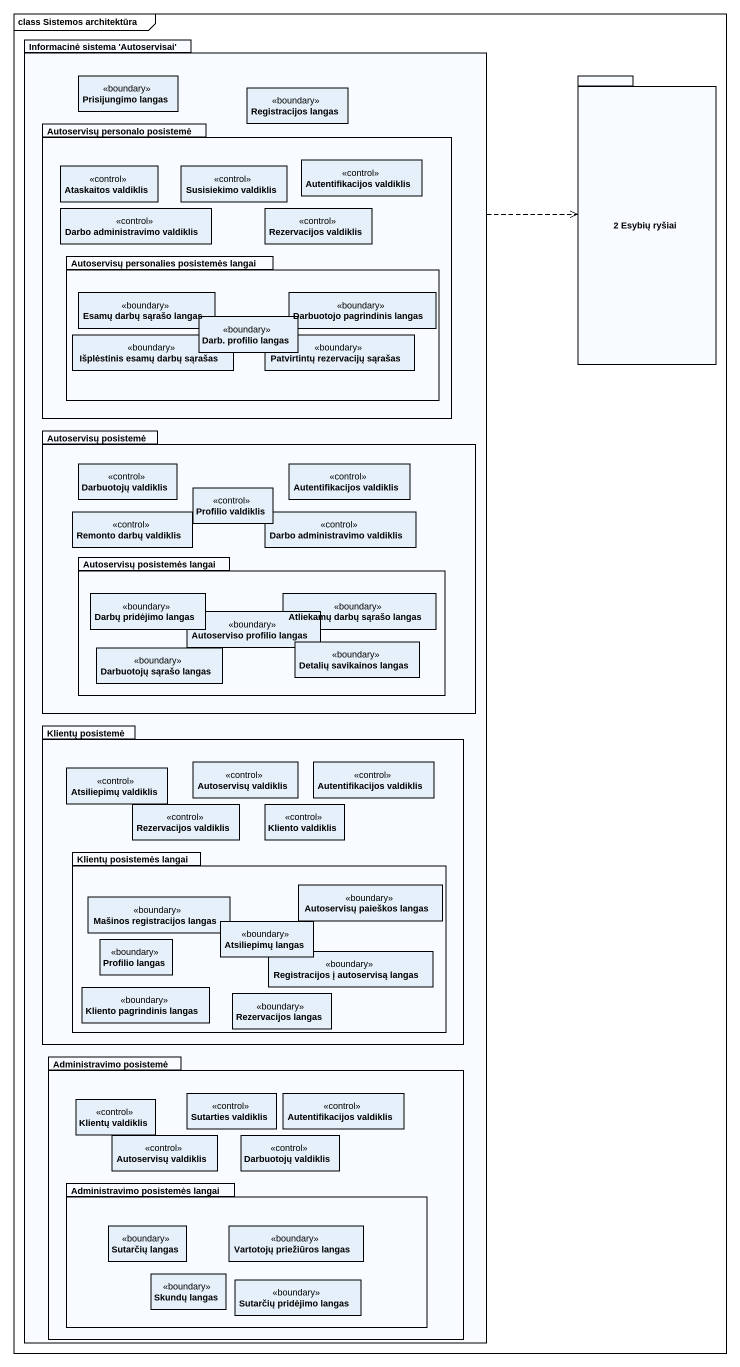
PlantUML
@startuml
mainframe class Sistemos architektūra
hide circle
hide empty members
package "Informacinė sistema 'Autoservisai'" as Informacinė_sistema {
  class "Prisijungimo langas" as Prisijungimo_langas <<boundary>>
  class "Registracijos langas" as Registracijos_langas <<boundary>>
  package "Autoservisų personalo posistemė" as Autoservisų_personalo {
    class "Ataskaitos valdiklis" as Ataskaitos_valdiklis <<control>>
    class "Susisiekimo valdiklis" as Susisiekimo_valdiklis <<control>>
    class "Autentifikacijos valdiklis" as Autentifikacijos_valdiklis <<control>>
    class "Darbo administravimo valdiklis" as Darbo_administravimo <<control>>
    class "Rezervacijos valdiklis" as Rezervacijos_valdiklis <<control>>
    package "Autoservisų personalies posistemės langai" as Autoservisų_personalies {
      class "Esamų darbų sąrašo langas" as Esamų_darbų_sąrašo_langas <<boundary>>
      class "Darbuotojo pagrindinis langas" as Darbuotojo_pagrindinis <<boundary>>
      class "Išplėstinis esamų darbų sąrašas" as Išplėstinis_esamų_darbų <<boundary>>
      class "Darb. profilio langas" as Darb_profilio_langas <<boundary>>
      class "Patvirtintų rezervacijų sąrašas" as Patvirtintų_rezervacijų <<boundary>>
    }
  }
  package "Autoservisų posistemė" as Autoservisų_posistemė {
    class "Darbuotojų valdiklis" as Darbuotojų_valdiklis <<control>>
    class "Profilio valdiklis" as Profilio_valdiklis <<control>>
    class "Autentifikacijos valdiklis" as Autentifikacijos_valdiklis_2 <<control>>
    class "Remonto darbų valdiklis" as Remonto_darbų_valdiklis <<control>>
    class "Darbo administravimo valdiklis" as Darbo_administravimo_2 <<control>>
    package "Autoservisų posistemės langai" as Autoservisų_posistemės {
      class "Darbų pridėjimo langas" as Darbų_pridėjimo_langas <<boundary>>
      class "Atliekamų darbų sąrašo langas" as Atliekamų_darbų_sąrašo <<boundary>>
      class "Darbuotojų sąrašo langas" as Darbuotojų_sąrašo_langas <<boundary>>
      class "Autoserviso profilio langas" as Autoserviso_profilio_langas <<boundary>>
      class "Detalių savikainos langas" as Detalių_savikainos_langas <<boundary>>
    }
  }
  package "Klientų posistemė" as Klientų_posistemė {
    class "Autoservisų valdiklis" as Autoservisų_valdiklis <<control>>
    class "Autentifikacijos valdiklis" as Autentifikacijos_valdiklis_3 <<control>>
    class "Atsiliepimų valdiklis" as Atsiliepimų_valdiklis <<control>>
    class "Rezervacijos valdiklis" as Rezervacijos_valdiklis_2 <<control>>
    class "Kliento valdiklis" as Kliento_valdiklis <<control>>
    package "Klientų posistemės langai" as Klientų_posistemės_langai {
      class "Mašinos registracijos langas" as Mašinos_registracijos_langas <<boundary>>
      class "Autoservisų paieškos langas" as Autoservisų_paieškos_langas <<boundary>>
      class "Profilio langas" as Profilio_langas <<boundary>>
      class "Atsiliepimų langas" as Atsiliepimų_langas <<boundary>>
      class "Registracijos į autoservisą langas" as Registracijos_į_autoservisą <<boundary>>
      class "Kliento pagrindinis langas" as Kliento_pagrindinis_langas <<boundary>>
      class "Rezervacijos langas" as Rezervacijos_langas <<boundary>>
    }
  }
  package "Administravimo posistemė" as Administravimo_posistemė {
    class "Klientų valdiklis" as Klientų_valdiklis <<control>>
    class "Sutarties valdiklis" as Sutarties_valdiklis <<control>>
    class "Autentifikacijos valdiklis" as Autentifikacijos_valdiklis_4 <<control>>
    class "Autoservisų valdiklis" as Autoservisų_valdiklis_2 <<control>>
    class "Darbuotojų valdiklis" as Darbuotojų_valdiklis_2 <<control>>
    package "Administravimo posistemės langai" as Administravimo_posistemės {
      class "Sutarčių langas" as Sutarčių_langas <<boundary>>
      class "Vartotojų priežiūros langas" as Vartotojų_priežiūros_langas <<boundary>>
      class "Skundų langas" as Skundų_langas <<boundary>>
      class "Sutarčių pridėjimo langas" as Sutarčių_pridėjimo_langas <<boundary>>
    }
  }
}
package "2 Esybių ryšiai" as p2_Esybių_ryšiai {
}
Informacinė_sistema .up.> p2_Esybių_ryšiai
@enduml
